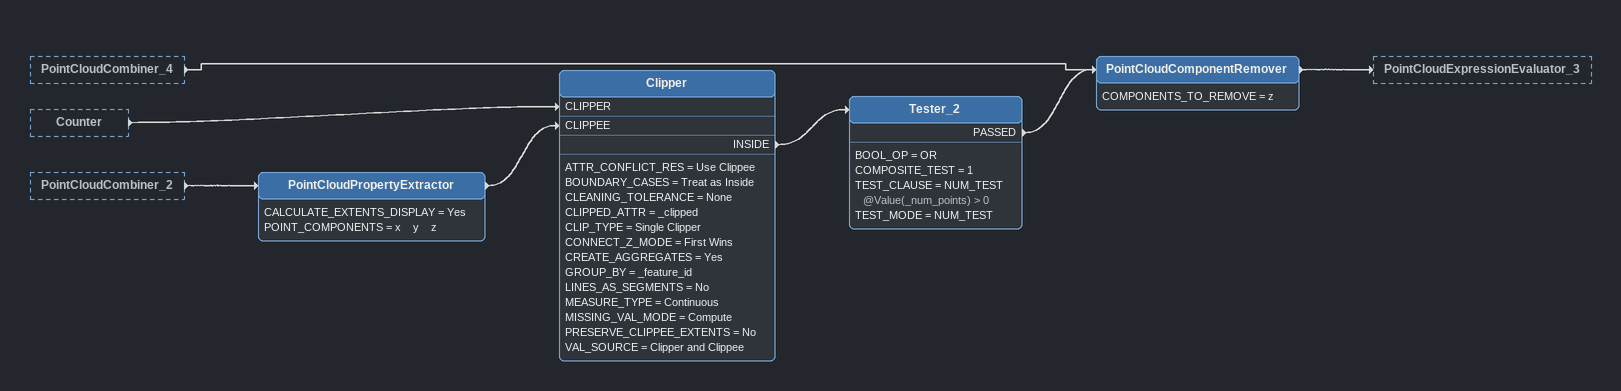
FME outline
PointCloudCombiner_4 [outside]
    -> PointCloudComponentRemover
Counter [outside]
    -> Clipper [CLIPPER]
PointCloudCombiner_2 [outside]
    -> PointCloudPropertyExtractor
PointCloudPropertyExtractor
    CALCULATE_EXTENTS_DISPLAY = Yes
    POINT_COMPONENTS = x    y    z
    -> Clipper [CLIPPEE]
Clipper
    ATTR_CONFLICT_RES = Use Clippee
    BOUNDARY_CASES = Treat as Inside
    CLEANING_TOLERANCE = None
    CLIPPED_ATTR = _clipped
    CLIP_TYPE = Single Clipper
    CONNECT_Z_MODE = First Wins
    CREATE_AGGREGATES = Yes
    GROUP_BY = _feature_id
    LINES_AS_SEGMENTS = No
    MEASURE_TYPE = Continuous
    MISSING_VAL_MODE = Compute
    PRESERVE_CLIPPEE_EXTENTS = No
    VAL_SOURCE = Clipper and Clippee
    INSIDE -> Tester_2
Tester_2
    BOOL_OP = OR
    COMPOSITE_TEST = 1
    TEST_CLAUSE = NUM_TEST @Value(_num_points) > 0
    TEST_MODE = NUM_TEST
    PASSED -> PointCloudComponentRemover
PointCloudComponentRemover
    COMPONENTS_TO_REMOVE = z
    -> PointCloudExpressionEvaluator_3
